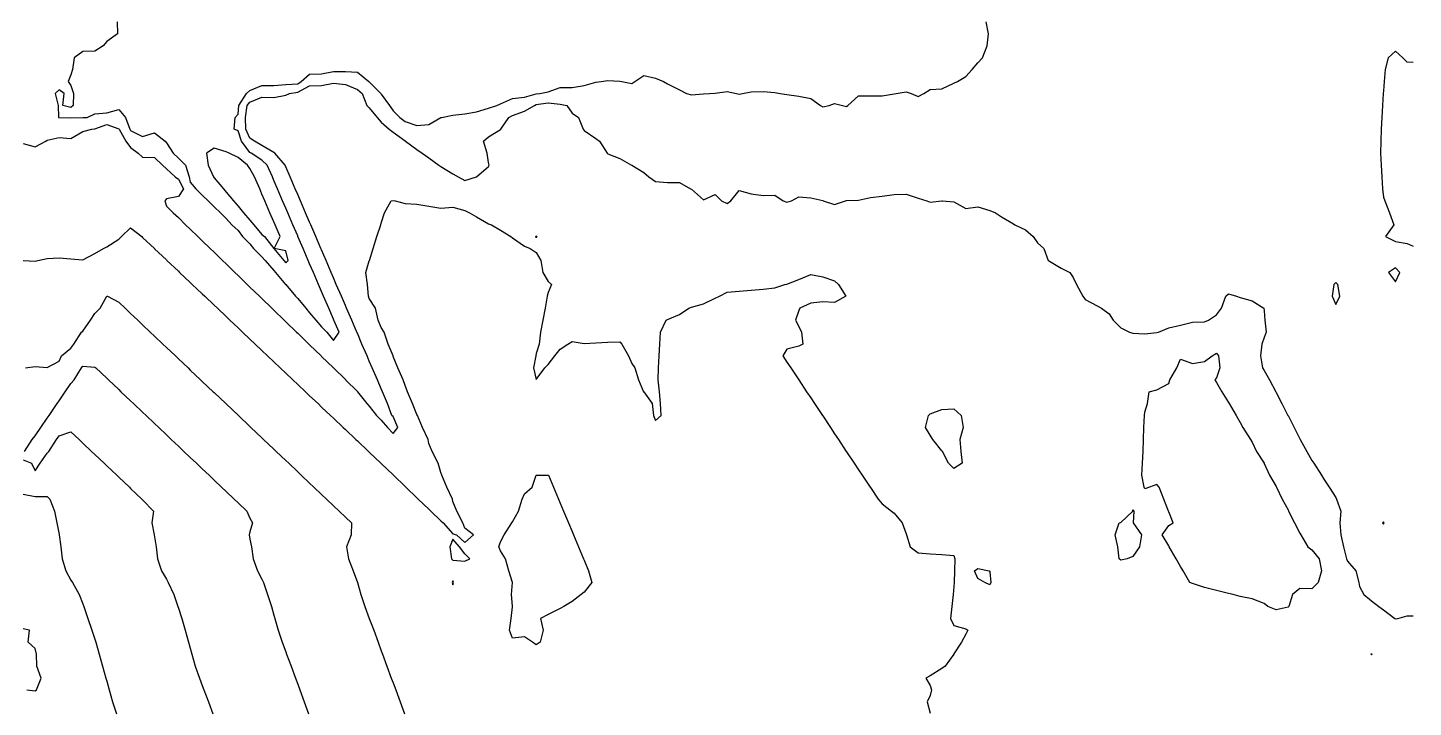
# Model space of a CAD drawing. Header units: metres. Extents: x 2681030 to 2681330, y 1246000 to 1246290.
# Drawn here: x 2681271.9 to 2681330, y 1246160.5 to 1246189 of the extents above; entities that cross this region are included whole.
import ezdxf

# ---------------------------------------------------------------- set-up
doc = ezdxf.new("R2010")
doc.units = ezdxf.units.M
doc.layers.add('BASIS_HOEHENLINIEN', color=8, linetype='Continuous')

msp = doc.modelspace()

# ---------------------------------------------------------------- linework, layer by layer
at = {"layer": 'BASIS_HOEHENLINIEN'}
for points, elevation in [([(2681275.687, 1246189.25), (2681275.696, 1246188.75), (2681275.25, 1246188.434), (2681275.098, 1246188.25), (2681274.75, 1246188.019), (2681274.25, 1246188.013), (2681273.878, 1246187.75), (2681273.816, 1246187.25), (2681273.75, 1246187.03), (2681273.636, 1246186.75), (2681273.75, 1246186.583), (2681273.862, 1246186.25), (2681273.836, 1246185.75), (2681273.75, 1246185.662), (2681273.407, 1246185.75), (2681273.46, 1246186.25), (2681273.25, 1246186.4), (2681273.084, 1246186.25), (2681273.208, 1246185.75), (2681273.222, 1246185.25), (2681273.25, 1246185.242), (2681273.75, 1246185.224), (2681274.25, 1246185.238), (2681274.429, 1246185.25), (2681274.75, 1246185.396), (2681275.25, 1246185.445), (2681275.75, 1246185.574), (2681276.037, 1246185.25), (2681276.212, 1246184.75), (2681276.25, 1246184.692), (2681276.75, 1246184.445), (2681277.25, 1246184.6), (2681277.697, 1246184.25), (2681277.75, 1246184.188), (2681278.035, 1246183.75), (2681278.25, 1246183.543), (2681278.543, 1246183.25), (2681278.704, 1246182.75), (2681278.75, 1246182.535), (2681278.977, 1246182.25), (2681279.25, 1246181.985), (2681279.493, 1246181.75), (2681279.75, 1246181.501), (2681280.009, 1246181.25), (2681280.25, 1246181.017), (2681280.494, 1246180.75), (2681280.75, 1246180.502), (2681280.937, 1246180.25), (2681281.25, 1246179.943), (2681281.404, 1246179.75), (2681281.75, 1246179.41), (2681281.883, 1246179.25), (2681282.25, 1246178.838), (2681282.324, 1246178.75), (2681282.743, 1246178.25), (2681282.75, 1246178.244), (2681283.152, 1246177.75), (2681283.25, 1246177.652), (2681283.589, 1246177.25), (2681283.75, 1246177.059), (2681284.01, 1246176.75), (2681284.25, 1246176.466), (2681284.466, 1246176.25), (2681284.75, 1246175.901), (2681284.982, 1246176.25), (2681284.767, 1246176.75), (2681284.75, 1246176.789), (2681284.552, 1246177.25), (2681284.337, 1246177.75), (2681284.25, 1246177.953), (2681284.122, 1246178.25), (2681283.908, 1246178.75), (2681283.75, 1246179.117), (2681283.693, 1246179.25), (2681283.478, 1246179.75), (2681283.263, 1246180.25), (2681283.25, 1246180.28), (2681283.048, 1246180.75), (2681282.833, 1246181.25), (2681282.75, 1246181.444), (2681282.619, 1246181.75), (2681282.404, 1246182.25), (2681282.25, 1246182.608), (2681282.189, 1246182.75), (2681281.974, 1246183.25), (2681281.75, 1246183.45), (2681281.299, 1246183.75), (2681281.25, 1246183.778), (2681280.896, 1246184.25), (2681280.75, 1246184.68), (2681280.586, 1246184.75), (2681280.636, 1246185.25), (2681280.75, 1246185.38), (2681280.785, 1246185.75), (2681281.106, 1246186.25), (2681281.25, 1246186.377), (2681281.75, 1246186.59), (2681282.25, 1246186.581), (2681282.75, 1246186.623), (2681283.25, 1246186.653), (2681283.396, 1246186.75), (2681283.75, 1246187.059), (2681284.25, 1246187.067), (2681284.75, 1246187.174), (2681285.25, 1246187.17), (2681285.75, 1246187.139), (2681286.228, 1246186.75), (2681286.25, 1246186.732), (2681286.737, 1246186.25), (2681286.75, 1246186.224), (2681287.098, 1246185.75), (2681287.25, 1246185.527), (2681287.525, 1246185.25), (2681287.75, 1246185.074), (2681288.25, 1246184.91), (2681288.75, 1246184.957), (2681289.25, 1246185.244), (2681289.274, 1246185.25), (2681289.75, 1246185.347), (2681290.25, 1246185.401), (2681290.75, 1246185.482), (2681291.25, 1246185.635), (2681291.589, 1246185.75), (2681291.75, 1246185.823), (2681292.25, 1246186.035), (2681292.75, 1246186.101), (2681293.25, 1246186.239), (2681293.401, 1246186.25), (2681293.75, 1246186.318), (2681294.25, 1246186.501), (2681294.75, 1246186.506), (2681295.25, 1246186.579), (2681295.75, 1246186.726), (2681295.962, 1246186.75), (2681296.25, 1246186.797), (2681296.75, 1246186.761), (2681296.836, 1246186.75), (2681297.25, 1246186.673), (2681297.376, 1246186.75), (2681297.75, 1246186.999), (2681298.25, 1246186.888), (2681298.581, 1246186.75), (2681298.75, 1246186.657), (2681299.25, 1246186.407), (2681299.547, 1246186.25), (2681299.75, 1246186.196), (2681300.25, 1246186.233), (2681300.502, 1246186.25), (2681300.75, 1246186.265), (2681301.25, 1246186.338), (2681301.635, 1246186.25), (2681301.75, 1246186.217), (2681301.897, 1246186.25), (2681302.25, 1246186.315), (2681302.75, 1246186.333), (2681303.25, 1246186.285), (2681303.471, 1246186.25), (2681303.75, 1246186.203), (2681304.25, 1246186.136), (2681304.75, 1246186.034), (2681305.154, 1246185.75), (2681305.25, 1246185.688), (2681305.521, 1246185.75), (2681305.75, 1246185.83), (2681306.081, 1246185.75), (2681306.25, 1246185.698), (2681306.311, 1246185.75), (2681306.75, 1246186.146), (2681307.25, 1246186.149), (2681307.75, 1246186.157), (2681308.25, 1246186.233), (2681308.331, 1246186.25), (2681308.75, 1246186.32), (2681308.962, 1246186.25), (2681309.25, 1246186.128), (2681309.492, 1246186.25), (2681309.75, 1246186.411), (2681310.25, 1246186.444), (2681310.75, 1246186.679), (2681310.894, 1246186.75), (2681311.25, 1246186.967), (2681311.509, 1246187.25), (2681311.75, 1246187.541), (2681311.947, 1246187.75), (2681312.145, 1246188.25), (2681312.201, 1246188.75), (2681312.107, 1246189.25)], 428), ([(2681330, 1246187.554), (2681329.75, 1246187.558), (2681329.56, 1246187.75), (2681329.25, 1246188.029), (2681328.948, 1246187.75), (2681328.826, 1246187.25), (2681328.783, 1246186.75), (2681328.75, 1246186.364), (2681328.74, 1246186.25), (2681328.706, 1246185.75), (2681328.679, 1246185.25), (2681328.658, 1246184.75), (2681328.641, 1246184.25), (2681328.628, 1246183.75), (2681328.648, 1246183.25), (2681328.686, 1246182.75), (2681328.71, 1246182.25), (2681328.75, 1246181.898), (2681328.802, 1246181.75), (2681329.006, 1246181.25), (2681329.18, 1246180.75), (2681328.833, 1246180.25), (2681329.25, 1246180.044), (2681329.75, 1246179.965), (2681330, 1246179.848)], 428), ([(2681271.75, 1246184.149), (2681272.25, 1246184.008), (2681272.702, 1246184.25), (2681272.75, 1246184.292), (2681273.25, 1246184.405), (2681273.75, 1246184.359), (2681274.25, 1246184.658), (2681274.623, 1246184.75), (2681274.75, 1246184.774), (2681275.25, 1246184.949), (2681275.75, 1246184.768), (2681275.764, 1246184.75), (2681276.054, 1246184.25), (2681276.25, 1246183.993), (2681276.566, 1246183.75), (2681276.75, 1246183.588), (2681277.25, 1246183.574), (2681277.583, 1246183.25), (2681277.75, 1246183.088), (2681278.11, 1246182.75), (2681278.25, 1246182.659), (2681278.463, 1246182.25), (2681278.25, 1246181.93), (2681277.75, 1246181.833), (2681277.679, 1246181.75), (2681277.75, 1246181.53), (2681278.039, 1246181.25), (2681278.25, 1246181.046), (2681278.555, 1246180.75), (2681278.75, 1246180.561), (2681279.071, 1246180.25), (2681279.25, 1246180.077), (2681279.588, 1246179.75), (2681279.75, 1246179.593), (2681280.104, 1246179.25), (2681280.25, 1246179.108), (2681280.62, 1246178.75), (2681280.75, 1246178.624), (2681281.136, 1246178.25), (2681281.25, 1246178.139), (2681281.652, 1246177.75), (2681281.75, 1246177.655), (2681282.168, 1246177.25), (2681282.25, 1246177.171), (2681282.684, 1246176.75), (2681282.75, 1246176.686), (2681283.2, 1246176.25), (2681283.25, 1246176.202), (2681283.716, 1246175.75), (2681283.75, 1246175.717), (2681284.233, 1246175.25), (2681284.25, 1246175.233), (2681284.749, 1246174.75), (2681284.75, 1246174.749), (2681285.25, 1246174.259), (2681285.257, 1246174.25), (2681285.75, 1246173.765), (2681285.762, 1246173.75), (2681286.145, 1246173.25), (2681286.25, 1246173.147), (2681286.559, 1246172.75), (2681286.75, 1246172.563), (2681287.013, 1246172.25), (2681287.25, 1246172.003), (2681287.447, 1246172.25), (2681287.25, 1246172.709), (2681287.191, 1246172.75), (2681287.018, 1246173.25), (2681286.803, 1246173.75), (2681286.75, 1246173.873), (2681286.588, 1246174.25), (2681286.373, 1246174.75), (2681286.25, 1246175.037), (2681286.158, 1246175.25), (2681285.943, 1246175.75), (2681285.75, 1246176.2), (2681285.729, 1246176.25), (2681285.514, 1246176.75), (2681285.299, 1246177.25), (2681285.25, 1246177.364), (2681285.084, 1246177.75), (2681284.869, 1246178.25), (2681284.75, 1246178.528), (2681284.654, 1246178.75), (2681284.44, 1246179.25), (2681284.25, 1246179.691), (2681284.225, 1246179.75), (2681284.01, 1246180.25), (2681283.795, 1246180.75), (2681283.75, 1246180.855), (2681283.58, 1246181.25), (2681283.365, 1246181.75), (2681283.25, 1246182.019), (2681283.151, 1246182.25), (2681282.936, 1246182.75), (2681282.75, 1246183.182), (2681282.721, 1246183.25), (2681282.287, 1246183.75), (2681282.25, 1246183.779), (2681281.75, 1246184.07), (2681281.437, 1246184.25), (2681281.25, 1246184.384), (2681281.077, 1246184.75), (2681281.06, 1246185.25), (2681281.138, 1246185.75), (2681281.25, 1246185.883), (2681281.75, 1246186.1), (2681282.25, 1246186.077), (2681282.75, 1246186.186), (2681282.914, 1246186.25), (2681283.25, 1246186.308), (2681283.75, 1246186.574), (2681284.25, 1246186.578), (2681284.75, 1246186.676), (2681285.25, 1246186.621), (2681285.75, 1246186.419), (2681285.949, 1246186.25), (2681286.145, 1246185.75), (2681286.25, 1246185.652), (2681286.576, 1246185.25), (2681286.75, 1246185.052), (2681287.081, 1246184.75), (2681287.25, 1246184.627), (2681287.75, 1246184.267), (2681287.774, 1246184.25), (2681288.25, 1246183.907), (2681288.468, 1246183.75), (2681288.75, 1246183.547), (2681289.163, 1246183.25), (2681289.25, 1246183.187), (2681289.75, 1246182.883), (2681289.979, 1246182.75), (2681290.25, 1246182.602), (2681290.746, 1246182.75), (2681290.75, 1246182.753), (2681291.25, 1246183.191), (2681291.268, 1246183.25), (2681291.25, 1246183.362), (2681291.188, 1246183.75), (2681291.034, 1246184.25), (2681291.25, 1246184.44), (2681291.75, 1246184.738), (2681291.761, 1246184.75), (2681292.099, 1246185.25), (2681292.25, 1246185.331), (2681292.75, 1246185.505), (2681293.174, 1246185.75), (2681293.25, 1246185.788), (2681293.75, 1246185.854), (2681294.25, 1246185.802), (2681294.523, 1246185.75), (2681294.75, 1246185.426), (2681295.015, 1246185.25), (2681295.209, 1246184.75), (2681295.25, 1246184.7), (2681295.75, 1246184.369), (2681295.9, 1246184.25), (2681296.218, 1246183.75), (2681296.25, 1246183.724), (2681296.75, 1246183.53), (2681297.239, 1246183.25), (2681297.25, 1246183.239), (2681297.75, 1246182.932), (2681297.967, 1246182.75), (2681298.25, 1246182.565), (2681298.75, 1246182.524), (2681299.25, 1246182.516), (2681299.718, 1246182.25), (2681299.75, 1246182.239), (2681300.25, 1246181.797), (2681300.75, 1246182.022), (2681301.012, 1246181.75), (2681301.25, 1246181.64), (2681301.407, 1246181.75), (2681301.75, 1246182.184), (2681302.25, 1246182.05), (2681302.75, 1246181.969), (2681303.25, 1246181.995), (2681303.597, 1246181.75), (2681303.75, 1246181.689), (2681303.942, 1246181.75), (2681304.25, 1246181.917), (2681304.75, 1246181.879), (2681305.25, 1246181.759), (2681305.274, 1246181.75), (2681305.75, 1246181.603), (2681306.212, 1246181.75), (2681306.25, 1246181.764), (2681306.75, 1246181.777), (2681307.25, 1246181.886), (2681307.75, 1246181.948), (2681308.25, 1246182.013), (2681308.75, 1246182.03), (2681309.25, 1246181.868), (2681309.608, 1246181.75), (2681309.75, 1246181.693), (2681310.238, 1246181.75), (2681310.25, 1246181.752), (2681310.277, 1246181.75), (2681310.75, 1246181.707), (2681311.25, 1246181.423), (2681311.75, 1246181.494), (2681312.25, 1246181.343), (2681312.488, 1246181.25), (2681312.75, 1246181.082), (2681313.25, 1246180.793), (2681313.304, 1246180.75), (2681313.75, 1246180.53), (2681314.067, 1246180.25), (2681314.25, 1246179.988), (2681314.514, 1246179.75), (2681314.706, 1246179.25), (2681314.75, 1246179.221), (2681315.25, 1246178.932), (2681315.609, 1246178.75), (2681315.75, 1246178.535), (2681315.883, 1246178.25), (2681316.159, 1246177.75), (2681316.25, 1246177.612), (2681316.75, 1246177.346), (2681316.939, 1246177.25), (2681317.25, 1246177.019), (2681317.419, 1246176.75), (2681317.75, 1246176.435), (2681318.105, 1246176.25), (2681318.25, 1246176.21), (2681318.75, 1246176.183), (2681319.25, 1246176.236), (2681319.318, 1246176.25), (2681319.75, 1246176.427), (2681320.25, 1246176.546), (2681320.75, 1246176.666), (2681321.25, 1246176.685), (2681321.412, 1246176.75), (2681321.75, 1246176.975), (2681321.967, 1246177.25), (2681322.149, 1246177.75), (2681322.25, 1246177.847), (2681322.592, 1246177.75), (2681322.75, 1246177.705), (2681323.25, 1246177.559), (2681323.743, 1246177.25), (2681323.75, 1246177.139), (2681323.774, 1246176.75), (2681323.838, 1246176.25), (2681323.75, 1246176.027), (2681323.651, 1246175.75), (2681323.594, 1246175.25), (2681323.686, 1246174.75), (2681323.75, 1246174.64), (2681323.981, 1246174.25), (2681324.237, 1246173.75), (2681324.25, 1246173.724), (2681324.493, 1246173.25), (2681324.749, 1246172.75), (2681324.75, 1246172.747), (2681325.005, 1246172.25), (2681325.25, 1246171.77), (2681325.261, 1246171.75), (2681325.536, 1246171.25), (2681325.75, 1246170.868), (2681325.826, 1246170.75), (2681326.147, 1246170.25), (2681326.25, 1246170.09), (2681326.468, 1246169.75), (2681326.75, 1246169.312), (2681326.777, 1246169.25), (2681326.958, 1246168.75), (2681326.926, 1246168.25), (2681326.97, 1246167.75), (2681327.073, 1246167.25), (2681327.203, 1246166.75), (2681327.25, 1246166.649), (2681327.596, 1246166.25), (2681327.719, 1246165.75), (2681327.75, 1246165.592), (2681327.931, 1246165.25), (2681328.25, 1246164.986), (2681328.563, 1246164.75), (2681328.75, 1246164.608), (2681329.224, 1246164.25), (2681329.25, 1246164.23), (2681329.357, 1246164.25), (2681329.75, 1246164.351), (2681330, 1246164.357)], 428.5), ([(2681282.75, 1246179.156), (2681282.851, 1246179.25), (2681282.75, 1246179.651), (2681282.27, 1246179.75), (2681282.516, 1246180.25), (2681282.301, 1246180.75), (2681282.25, 1246180.869), (2681282.086, 1246181.25), (2681281.872, 1246181.75), (2681281.75, 1246182.033), (2681281.657, 1246182.25), (2681281.442, 1246182.75), (2681281.25, 1246183.1), (2681281.143, 1246183.25), (2681280.75, 1246183.572), (2681280.375, 1246183.75), (2681280.25, 1246183.803), (2681279.75, 1246183.963), (2681279.424, 1246183.75), (2681279.492, 1246183.25), (2681279.72, 1246182.75), (2681279.75, 1246182.714), (2681280.141, 1246182.25), (2681280.25, 1246182.121), (2681280.563, 1246181.75), (2681280.75, 1246181.528), (2681280.984, 1246181.25), (2681281.25, 1246180.935), (2681281.406, 1246180.75), (2681281.75, 1246180.342), (2681281.86, 1246180.25), (2681282.249, 1246179.75), (2681282.25, 1246179.749), (2681282.671, 1246179.25), (2681282.75, 1246179.156)], 427.5), ([(2681271.75, 1246179.248), (2681272.25, 1246179.229), (2681272.354, 1246179.25), (2681272.75, 1246179.331), (2681273.25, 1246179.365), (2681273.75, 1246179.32), (2681274.25, 1246179.275), (2681274.75, 1246179.541), (2681275.117, 1246179.75), (2681275.25, 1246179.825), (2681275.75, 1246180.141), (2681275.871, 1246180.25), (2681276.25, 1246180.614), (2681276.719, 1246180.25), (2681276.75, 1246180.22), (2681277.246, 1246179.75), (2681277.25, 1246179.746), (2681277.75, 1246179.272), (2681277.773, 1246179.25), (2681278.25, 1246178.798), (2681278.301, 1246178.75), (2681278.75, 1246178.324), (2681278.828, 1246178.25), (2681279.25, 1246177.85), (2681279.355, 1246177.75), (2681279.75, 1246177.376), (2681279.883, 1246177.25), (2681280.25, 1246176.902), (2681280.41, 1246176.75), (2681280.75, 1246176.428), (2681280.938, 1246176.25), (2681281.25, 1246175.954), (2681281.465, 1246175.75), (2681281.75, 1246175.48), (2681281.992, 1246175.25), (2681282.25, 1246175.005), (2681282.519, 1246174.75), (2681282.75, 1246174.531), (2681283.047, 1246174.25), (2681283.25, 1246174.057), (2681283.574, 1246173.75), (2681283.75, 1246173.583), (2681284.102, 1246173.25), (2681284.25, 1246173.109), (2681284.629, 1246172.75), (2681284.75, 1246172.635), (2681285.156, 1246172.25), (2681285.25, 1246172.161), (2681285.683, 1246171.75), (2681285.75, 1246171.687), (2681286.211, 1246171.25), (2681286.25, 1246171.213), (2681286.738, 1246170.75), (2681286.75, 1246170.739), (2681287.25, 1246170.261), (2681287.262, 1246170.25), (2681287.75, 1246169.781), (2681287.783, 1246169.75), (2681288.25, 1246169.302), (2681288.304, 1246169.25), (2681288.75, 1246168.822), (2681288.826, 1246168.75), (2681289.25, 1246168.343), (2681289.342, 1246168.25), (2681289.75, 1246167.8), (2681289.902, 1246167.75), (2681290.25, 1246167.433), (2681290.613, 1246167.75), (2681290.25, 1246168.027), (2681290.164, 1246168.25), (2681289.914, 1246168.75), (2681289.75, 1246169.149), (2681289.735, 1246169.25), (2681289.503, 1246169.75), (2681289.297, 1246170.25), (2681289.25, 1246170.365), (2681289.134, 1246170.75), (2681288.886, 1246171.25), (2681288.75, 1246171.581), (2681288.715, 1246171.75), (2681288.475, 1246172.25), (2681288.269, 1246172.75), (2681288.25, 1246172.796), (2681288.063, 1246173.25), (2681287.858, 1246173.75), (2681287.75, 1246174.012), (2681287.668, 1246174.25), (2681287.447, 1246174.75), (2681287.25, 1246175.228), (2681287.245, 1246175.25), (2681287.035, 1246175.75), (2681286.868, 1246176.25), (2681286.75, 1246176.444), (2681286.624, 1246176.75), (2681286.515, 1246177.25), (2681286.25, 1246177.66), (2681286.214, 1246177.75), (2681286.182, 1246178.25), (2681286.11, 1246178.75), (2681286.25, 1246179.231), (2681286.256, 1246179.25), (2681286.413, 1246179.75), (2681286.571, 1246180.25), (2681286.728, 1246180.75), (2681286.75, 1246180.821), (2681286.883, 1246181.25), (2681287.174, 1246181.75), (2681287.25, 1246181.765), (2681287.342, 1246181.75), (2681287.75, 1246181.644), (2681288.25, 1246181.606), (2681288.75, 1246181.526), (2681289.25, 1246181.447), (2681289.75, 1246181.482), (2681290.25, 1246181.349), (2681290.449, 1246181.25), (2681290.75, 1246181.074), (2681291.25, 1246180.793), (2681291.375, 1246180.75), (2681291.75, 1246180.517), (2681292.181, 1246180.25), (2681292.25, 1246180.207), (2681292.75, 1246179.852), (2681292.987, 1246179.75), (2681293.25, 1246179.587), (2681293.444, 1246179.25), (2681293.529, 1246178.75), (2681293.75, 1246178.367), (2681293.883, 1246178.25), (2681293.75, 1246177.906), (2681293.708, 1246177.75), (2681293.627, 1246177.25), (2681293.528, 1246176.75), (2681293.429, 1246176.25), (2681293.364, 1246175.75), (2681293.25, 1246175.349), (2681293.23, 1246175.25), (2681293.131, 1246174.75), (2681293.25, 1246174.262), (2681293.612, 1246174.75), (2681293.75, 1246174.895), (2681294.029, 1246175.25), (2681294.25, 1246175.531), (2681294.565, 1246175.75), (2681294.75, 1246175.853), (2681295.25, 1246175.777), (2681295.75, 1246175.796), (2681296.25, 1246175.827), (2681296.75, 1246175.844), (2681296.84, 1246175.75), (2681297.119, 1246175.25), (2681297.25, 1246174.938), (2681297.383, 1246174.75), (2681297.538, 1246174.25), (2681297.747, 1246173.75), (2681297.75, 1246173.743), (2681298.098, 1246173.25), (2681298.165, 1246172.75), (2681298.25, 1246172.547), (2681298.487, 1246172.75), (2681298.461, 1246173.25), (2681298.411, 1246173.75), (2681298.358, 1246174.25), (2681298.375, 1246174.75), (2681298.402, 1246175.25), (2681298.429, 1246175.75), (2681298.455, 1246176.25), (2681298.698, 1246176.75), (2681298.75, 1246176.778), (2681299.25, 1246176.99), (2681299.639, 1246177.25), (2681299.75, 1246177.292), (2681300.25, 1246177.429), (2681300.75, 1246177.666), (2681300.921, 1246177.75), (2681301.25, 1246177.926), (2681301.75, 1246177.958), (2681302.25, 1246178.006), (2681302.75, 1246178.054), (2681303.25, 1246178.108), (2681303.66, 1246178.25), (2681303.75, 1246178.263), (2681304.25, 1246178.455), (2681304.75, 1246178.664), (2681305.25, 1246178.572), (2681305.75, 1246178.395), (2681305.907, 1246178.25), (2681306.224, 1246177.75), (2681305.75, 1246177.491), (2681305.25, 1246177.521), (2681304.75, 1246177.46), (2681304.297, 1246177.25), (2681304.25, 1246177.158), (2681304.115, 1246176.75), (2681304.25, 1246176.481), (2681304.365, 1246176.25), (2681304.419, 1246175.75), (2681304.25, 1246175.666), (2681303.75, 1246175.54), (2681303.579, 1246175.25), (2681303.75, 1246174.994), (2681303.912, 1246174.75), (2681304.245, 1246174.25), (2681304.25, 1246174.242), (2681304.577, 1246173.75), (2681304.75, 1246173.489), (2681304.909, 1246173.25), (2681305.241, 1246172.75), (2681305.25, 1246172.737), (2681305.574, 1246172.25), (2681305.75, 1246171.985), (2681305.907, 1246171.75), (2681306.239, 1246171.25), (2681306.25, 1246171.234), (2681306.572, 1246170.75), (2681306.75, 1246170.482), (2681306.904, 1246170.25), (2681307.236, 1246169.75), (2681307.25, 1246169.729), (2681307.577, 1246169.25), (2681307.75, 1246169.049), (2681308.133, 1246168.75), (2681308.25, 1246168.657), (2681308.588, 1246168.25), (2681308.75, 1246167.795), (2681308.76, 1246167.75), (2681308.919, 1246167.25), (2681309.25, 1246166.995), (2681309.75, 1246166.96), (2681310.25, 1246166.927), (2681310.75, 1246166.882), (2681310.788, 1246166.75), (2681310.779, 1246166.25), (2681310.76, 1246165.75), (2681310.75, 1246165.593), (2681310.713, 1246165.25), (2681310.66, 1246164.75), (2681310.606, 1246164.25), (2681310.75, 1246163.956), (2681311.25, 1246163.806), (2681311.337, 1246163.75), (2681311.25, 1246163.59), (2681311.066, 1246163.25), (2681310.75, 1246162.759), (2681310.744, 1246162.75), (2681310.38, 1246162.25), (2681310.25, 1246162.144), (2681309.75, 1246161.838), (2681309.577, 1246161.75), (2681309.75, 1246161.44), (2681309.81, 1246161.25), (2681309.75, 1246161.021), (2681309.622, 1246160.75), (2681309.75, 1246160.274)], 429), ([(2681293.266, 1246180.25), (2681293.25, 1246180.194), (2681293.233, 1246180.25), (2681293.25, 1246180.279), (2681293.266, 1246180.25)], 429), ([(2681329.25, 1246178.362), (2681329.432, 1246178.75), (2681329.25, 1246178.946), (2681328.966, 1246178.75), (2681329.25, 1246178.362)], 428), ([(2681326.75, 1246177.406), (2681326.922, 1246177.75), (2681326.836, 1246178.25), (2681326.75, 1246178.323), (2681326.67, 1246178.25), (2681326.598, 1246177.75), (2681326.75, 1246177.406)], 428), ([(2681271.84, 1246174.75), (2681272.25, 1246174.807), (2681272.75, 1246174.764), (2681273.25, 1246175.034), (2681273.358, 1246175.25), (2681273.75, 1246175.572), (2681273.871, 1246175.75), (2681274.197, 1246176.25), (2681274.25, 1246176.294), (2681274.562, 1246176.75), (2681274.75, 1246177.025), (2681274.968, 1246177.25), (2681275.246, 1246177.75), (2681275.25, 1246177.756), (2681275.278, 1246177.75), (2681275.75, 1246177.503), (2681276.017, 1246177.25), (2681276.25, 1246177.029), (2681276.545, 1246176.75), (2681276.75, 1246176.555), (2681277.072, 1246176.25), (2681277.25, 1246176.081), (2681277.599, 1246175.75), (2681277.75, 1246175.607), (2681278.127, 1246175.25), (2681278.25, 1246175.133), (2681278.654, 1246174.75), (2681278.75, 1246174.659), (2681279.181, 1246174.25), (2681279.25, 1246174.185), (2681279.709, 1246173.75), (2681279.75, 1246173.711), (2681280.236, 1246173.25), (2681280.25, 1246173.237), (2681280.75, 1246172.763), (2681280.763, 1246172.75), (2681281.25, 1246172.289), (2681281.291, 1246172.25), (2681281.75, 1246171.814), (2681281.818, 1246171.75), (2681282.25, 1246171.34), (2681282.345, 1246171.25), (2681282.75, 1246170.866), (2681282.873, 1246170.75), (2681283.25, 1246170.392), (2681283.4, 1246170.25), (2681283.75, 1246169.918), (2681283.927, 1246169.75), (2681284.25, 1246169.444), (2681284.455, 1246169.25), (2681284.75, 1246168.97), (2681284.982, 1246168.75), (2681285.25, 1246168.496), (2681285.509, 1246168.25), (2681285.488, 1246167.75), (2681285.296, 1246167.25), (2681285.378, 1246166.75), (2681285.582, 1246166.25), (2681285.75, 1246165.759), (2681285.753, 1246165.75), (2681285.894, 1246165.25), (2681286.065, 1246164.75), (2681286.25, 1246164.25), (2681286.25, 1246164.249), (2681286.435, 1246163.75), (2681286.619, 1246163.25), (2681286.75, 1246162.897), (2681286.804, 1246162.75), (2681286.989, 1246162.25), (2681287.174, 1246161.75), (2681287.25, 1246161.545), (2681287.359, 1246161.25), (2681287.544, 1246160.75), (2681287.729, 1246160.25)], 429.5), ([(2681324.781, 1246164.75), (2681324.75, 1246164.715), (2681324.25, 1246164.607), (2681323.91, 1246164.75), (2681323.75, 1246164.869), (2681323.25, 1246165.063), (2681322.75, 1246165.173), (2681322.445, 1246165.25), (2681322.25, 1246165.295), (2681321.75, 1246165.412), (2681321.25, 1246165.549), (2681320.75, 1246165.71), (2681320.639, 1246165.75), (2681320.35, 1246166.25), (2681320.25, 1246166.423), (2681320.061, 1246166.75), (2681319.772, 1246167.25), (2681319.75, 1246167.289), (2681319.483, 1246167.75), (2681319.75, 1246168.144), (2681319.935, 1246168.25), (2681319.75, 1246168.719), (2681319.738, 1246168.75), (2681319.541, 1246169.25), (2681319.344, 1246169.75), (2681319.25, 1246169.86), (2681318.942, 1246169.75), (2681318.75, 1246169.685), (2681318.717, 1246169.75), (2681318.628, 1246170.25), (2681318.657, 1246170.75), (2681318.677, 1246171.25), (2681318.692, 1246171.75), (2681318.704, 1246172.25), (2681318.73, 1246172.75), (2681318.75, 1246172.89), (2681318.864, 1246173.25), (2681318.925, 1246173.75), (2681319.25, 1246173.83), (2681319.75, 1246174.089), (2681319.803, 1246174.25), (2681320.086, 1246174.75), (2681320.25, 1246175.12), (2681320.75, 1246174.929), (2681321.25, 1246175.015), (2681321.576, 1246175.25), (2681321.75, 1246175.37), (2681321.844, 1246175.25), (2681321.898, 1246174.75), (2681321.75, 1246174.327), (2681321.679, 1246174.25), (2681321.75, 1246174.132), (2681321.979, 1246173.75), (2681322.25, 1246173.299), (2681322.279, 1246173.25), (2681322.58, 1246172.75), (2681322.75, 1246172.466), (2681322.861, 1246172.25), (2681323.18, 1246171.75), (2681323.25, 1246171.633), (2681323.423, 1246171.25), (2681323.748, 1246170.75), (2681323.75, 1246170.747), (2681323.972, 1246170.25), (2681324.25, 1246169.771), (2681324.261, 1246169.75), (2681324.511, 1246169.25), (2681324.75, 1246168.794), (2681324.772, 1246168.75), (2681325.028, 1246168.25), (2681325.25, 1246167.817), (2681325.29, 1246167.75), (2681325.584, 1246167.25), (2681325.75, 1246167.129), (2681326.062, 1246166.75), (2681326.157, 1246166.25), (2681326.016, 1246165.75), (2681325.75, 1246165.489), (2681325.25, 1246165.503), (2681324.942, 1246165.25), (2681324.781, 1246164.75)], 429), ([(2681271.803, 1246171.25), (2681272.13, 1246171.75), (2681272.25, 1246171.904), (2681272.487, 1246172.25), (2681272.75, 1246172.635), (2681272.829, 1246172.75), (2681273.171, 1246173.25), (2681273.25, 1246173.366), (2681273.513, 1246173.75), (2681273.75, 1246174.097), (2681273.887, 1246174.25), (2681274.197, 1246174.75), (2681274.25, 1246174.828), (2681274.75, 1246174.786), (2681274.788, 1246174.75), (2681275.25, 1246174.312), (2681275.316, 1246174.25), (2681275.75, 1246173.838), (2681275.843, 1246173.75), (2681276.25, 1246173.364), (2681276.371, 1246173.25), (2681276.75, 1246172.89), (2681276.898, 1246172.75), (2681277.25, 1246172.416), (2681277.425, 1246172.25), (2681277.75, 1246171.942), (2681277.953, 1246171.75), (2681278.25, 1246171.468), (2681278.48, 1246171.25), (2681278.75, 1246170.994), (2681279.007, 1246170.75), (2681279.25, 1246170.52), (2681279.535, 1246170.25), (2681279.75, 1246170.046), (2681280.062, 1246169.75), (2681280.25, 1246169.572), (2681280.589, 1246169.25), (2681280.75, 1246169.098), (2681281.117, 1246168.75), (2681281.25, 1246168.451), (2681281.35, 1246168.25), (2681281.25, 1246167.884), (2681281.216, 1246167.75), (2681281.25, 1246167.576), (2681281.313, 1246167.25), (2681281.379, 1246166.75), (2681281.564, 1246166.25), (2681281.75, 1246165.894), (2681281.823, 1246165.75), (2681281.991, 1246165.25), (2681282.146, 1246164.75), (2681282.25, 1246164.379), (2681282.286, 1246164.25), (2681282.427, 1246163.75), (2681282.601, 1246163.25), (2681282.75, 1246162.846), (2681282.786, 1246162.75), (2681282.97, 1246162.25), (2681283.155, 1246161.75), (2681283.25, 1246161.494), (2681283.34, 1246161.25), (2681283.525, 1246160.75), (2681283.71, 1246160.25)], 430), ([(2681311.096, 1246170.75), (2681310.75, 1246170.535), (2681310.519, 1246170.75), (2681310.274, 1246171.25), (2681310.25, 1246171.271), (2681309.861, 1246171.75), (2681309.75, 1246171.925), (2681309.56, 1246172.25), (2681309.681, 1246172.75), (2681309.75, 1246172.82), (2681310.25, 1246173.01), (2681310.75, 1246173.037), (2681311.051, 1246172.75), (2681311.134, 1246172.25), (2681310.998, 1246171.75), (2681311.034, 1246171.25), (2681311.096, 1246170.75)], 429), ([(2681271.75, 1246170.9), (2681272.09, 1246170.75), (2681272.25, 1246170.438), (2681272.463, 1246170.75), (2681272.75, 1246171.169), (2681272.817, 1246171.25), (2681273.147, 1246171.75), (2681273.25, 1246171.9), (2681273.75, 1246172.07), (2681274.087, 1246171.75), (2681274.25, 1246171.596), (2681274.614, 1246171.25), (2681274.75, 1246171.121), (2681275.142, 1246170.75), (2681275.25, 1246170.647), (2681275.669, 1246170.25), (2681275.75, 1246170.173), (2681276.196, 1246169.75), (2681276.25, 1246169.699), (2681276.724, 1246169.25), (2681276.75, 1246169.22), (2681277.213, 1246168.75), (2681277.14, 1246168.25), (2681277.237, 1246167.75), (2681277.25, 1246167.67), (2681277.316, 1246167.25), (2681277.38, 1246166.75), (2681277.546, 1246166.25), (2681277.75, 1246165.888), (2681277.827, 1246165.75), (2681278.059, 1246165.25), (2681278.226, 1246164.75), (2681278.25, 1246164.68), (2681278.394, 1246164.25), (2681278.539, 1246163.75), (2681278.679, 1246163.25), (2681278.75, 1246162.998), (2681278.82, 1246162.75), (2681278.961, 1246162.25), (2681279.136, 1246161.75), (2681279.25, 1246161.443), (2681279.321, 1246161.25), (2681279.506, 1246160.75), (2681279.691, 1246160.25)], 430.5), ([(2681293.407, 1246163.25), (2681293.25, 1246163.142), (2681293.096, 1246163.25), (2681292.75, 1246163.482), (2681292.25, 1246163.421), (2681292.13, 1246163.75), (2681292.193, 1246164.25), (2681292.25, 1246164.739), (2681292.253, 1246164.75), (2681292.25, 1246164.762), (2681292.21, 1246165.25), (2681292.25, 1246165.75), (2681292.101, 1246166.25), (2681291.955, 1246166.75), (2681291.75, 1246167.083), (2681291.679, 1246167.25), (2681291.75, 1246167.462), (2681291.906, 1246167.75), (2681292.231, 1246168.25), (2681292.25, 1246168.294), (2681292.502, 1246168.75), (2681292.658, 1246169.25), (2681292.75, 1246169.466), (2681293.077, 1246169.75), (2681293.25, 1246170.246), (2681293.51, 1246170.25), (2681293.75, 1246170.254), (2681293.754, 1246170.25), (2681293.972, 1246169.75), (2681294.181, 1246169.25), (2681294.25, 1246169.086), (2681294.391, 1246168.75), (2681294.6, 1246168.25), (2681294.75, 1246167.891), (2681294.809, 1246167.75), (2681295.018, 1246167.25), (2681295.227, 1246166.75), (2681295.25, 1246166.695), (2681295.436, 1246166.25), (2681295.582, 1246165.75), (2681295.25, 1246165.351), (2681295.136, 1246165.25), (2681294.75, 1246164.96), (2681294.408, 1246164.75), (2681294.25, 1246164.669), (2681293.75, 1246164.415), (2681293.427, 1246164.25), (2681293.534, 1246163.75), (2681293.407, 1246163.25)], 429.5), ([(2681271.75, 1246169.461), (2681272.25, 1246169.363), (2681272.75, 1246169.353), (2681272.858, 1246169.25), (2681273.064, 1246168.75), (2681273.161, 1246168.25), (2681273.25, 1246167.77), (2681273.254, 1246167.75), (2681273.318, 1246167.25), (2681273.382, 1246166.75), (2681273.536, 1246166.25), (2681273.75, 1246165.856), (2681273.809, 1246165.75), (2681274.09, 1246165.25), (2681274.25, 1246164.861), (2681274.295, 1246164.75), (2681274.462, 1246164.25), (2681274.63, 1246163.75), (2681274.75, 1246163.379), (2681274.791, 1246163.25), (2681274.932, 1246162.75), (2681275.072, 1246162.25), (2681275.213, 1246161.75), (2681275.25, 1246161.617), (2681275.353, 1246161.25), (2681275.495, 1246160.75), (2681275.656, 1246160.25)], 431), ([(2681318.012, 1246166.75), (2681317.75, 1246166.686), (2681317.681, 1246166.75), (2681317.617, 1246167.25), (2681317.514, 1246167.75), (2681317.668, 1246168.25), (2681317.75, 1246168.264), (2681318.243, 1246168.75), (2681318.25, 1246168.801), (2681318.287, 1246168.75), (2681318.258, 1246168.25), (2681318.613, 1246167.75), (2681318.521, 1246167.25), (2681318.25, 1246166.844), (2681318.012, 1246166.75)], 429), ([(2681328.75, 1246168.201), (2681328.779, 1246168.25), (2681328.75, 1246168.293), (2681328.706, 1246168.25), (2681328.75, 1246168.201)], 428), ([(2681290.25, 1246166.649), (2681290.465, 1246166.75), (2681290.25, 1246166.958), (2681290.037, 1246167.25), (2681289.75, 1246167.571), (2681289.625, 1246167.25), (2681289.69, 1246166.75), (2681289.75, 1246166.688), (2681290.25, 1246166.649)], 429), ([(2681312.301, 1246165.75), (2681312.25, 1246165.651), (2681312.039, 1246165.75), (2681311.75, 1246165.917), (2681311.614, 1246166.25), (2681311.75, 1246166.344), (2681312.231, 1246166.25), (2681312.25, 1246166.201), (2681312.301, 1246165.75)], 429), ([(2681289.75, 1246165.663), (2681289.775, 1246165.75), (2681289.75, 1246165.83), (2681289.718, 1246165.75), (2681289.75, 1246165.663)], 429), ([(2681271.897, 1246161.25), (2681272.25, 1246161.218), (2681272.305, 1246161.25), (2681272.501, 1246161.75), (2681272.314, 1246162.25), (2681272.311, 1246162.75), (2681272.25, 1246162.984), (2681271.955, 1246163.25), (2681272.017, 1246163.75), (2681271.75, 1246163.813)], 431), ([(2681328.25, 1246162.723), (2681328.272, 1246162.75), (2681328.25, 1246162.755), (2681328.226, 1246162.75), (2681328.25, 1246162.723)], 428.5)]:
    msp.add_lwpolyline(points, dxfattribs=dict(at, elevation=elevation))

doc.saveas('drawing.dxf')
